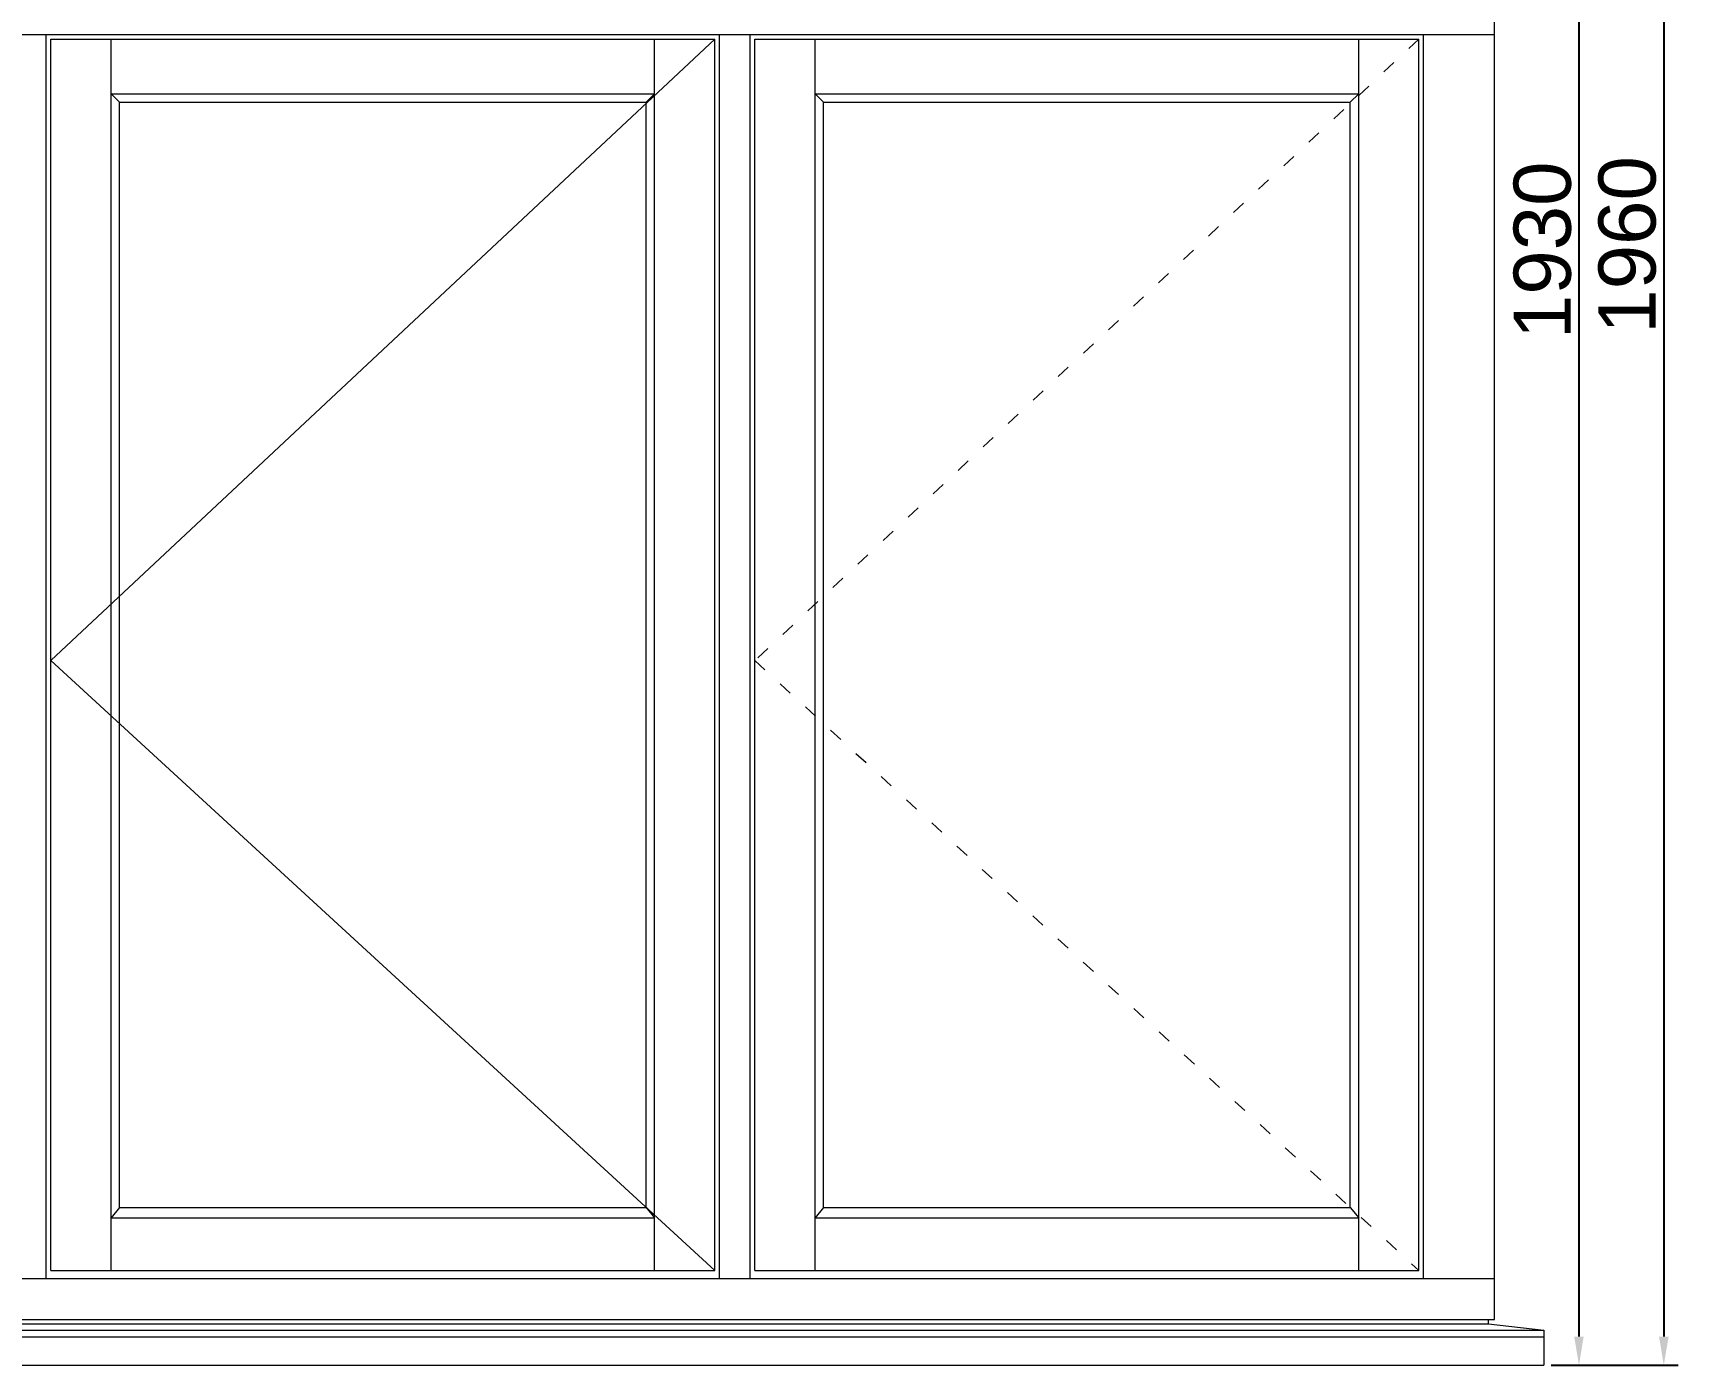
# Model space of a CAD drawing. Header units: millimetres. Extents: x 0 to 182016, y 11 to 3710.
# Drawn here: x 51008 to 52447, y 958 to 2123 of the extents above; entities that cross this region are included whole.
import ezdxf

# ---------------------------------------------------------------- set-up
doc = ezdxf.new("R2010")
doc.units = ezdxf.units.MM
doc.linetypes.add('ACAD_ISO03W100', pattern=[30, 12, -18])
doc.layers.add('FIX varčių lankst.', color=170, linetype='TRACKS', lineweight=13)
doc.styles.get("Standard").update_dxf_attribs({"font": 'arial.ttf'})
doc.linetypes.add('TRACKS', pattern='A,3.81,[130,ltypeshp.shx,S=6.35,R=0,X=0,Y=0],3.81', length=7.62)
doc.dimstyles.new('Padidinti matmenys', dxfattribs={"dimscale": 10, "dimtxt": 5, "dimasz": 2.5, "dimexe": 1.25, "dimexo": 0.625, "dimtad": 1, "dimdec": 1, "dimtxsty": 'Standard', "dimcen": 2.5, "dimadec": 0, "dimazin": 0, "dimtfac": 1, "dimtdec": 1, "dimtmove": 0, "dimatfit": 3, "dimfxl": 1, "dimarcsym": 0})

# ---------------------------------------------------------------- blocks, each defined once
blk = doc.blocks.new('*D1730')
at = {"color": 0, "lineweight": -2, "transparency": 16777216}
for p, q in [((52284.5, 2887.9), (52372.5, 2887.9)), ((52360, 2862.9), (52360, 982.9)), ((52335.6, 957.9), (52372.5, 957.9))]:
    blk.add_line(p, q, dxfattribs=at)
at = {"color": 0, "transparency": 16777216}
for points in [[(52355.8, 2862.9), (52364.1, 2862.9), (52360, 2887.9)], [(52355.8, 982.9), (52364.1, 982.9), (52360, 957.9)]]:
    blk.add_solid(points, dxfattribs=at)
at = {"layer": 'Defpoints', "color": 0, "transparency": 16777216}
for p in [(52278.2, 2887.9), (52329.3, 957.9), (52360, 957.9)]:
    blk.add_point(p, dxfattribs=at)
at = {"color": 0, "lineweight": 5, "transparency": 16777216, "insert": (52328.2, 1933.2), "char_height": 50, "attachment_point": 5, "rotation": 90}
blk.add_mtext('1930', dxfattribs=at)
blk = doc.blocks.new('*D1731')
at = {"color": 0, "lineweight": -2, "ltscale": 0.1, "transparency": 16777216}
for p, q in [((52292.2, 2917.9), (52446.7, 2917.9)), ((52434.2, 2892.9), (52434.2, 982.9)), ((52335.6, 957.9), (52446.7, 957.9))]:
    blk.add_line(p, q, dxfattribs=at)
at = {"color": 0, "ltscale": 0.1, "transparency": 16777216}
for points in [[(52430, 2892.9), (52438.4, 2892.9), (52434.2, 2917.9)], [(52430, 982.9), (52438.4, 982.9), (52434.2, 957.9)]]:
    blk.add_solid(points, dxfattribs=at)
at = {"layer": 'Defpoints', "color": 0, "ltscale": 0.1, "transparency": 16777216}
for p in [(52286, 2917.9), (52329.3, 957.9), (52434.2, 957.9)]:
    blk.add_point(p, dxfattribs=at)
at = {"color": 0, "ltscale": 0.1, "transparency": 16777216, "insert": (52402.4, 1937.9), "char_height": 50, "attachment_point": 5, "rotation": 90}
blk.add_mtext('1960', dxfattribs=at)

msp = doc.modelspace()

# ---------------------------------------------------------------- linework, layer by layer
at = {"lineweight": 5}
for p, q in [((52285.9779198, 997.8961834), (52285.9779198, 2887.9266326)), ((49725.9992842, 2121.9011768), (52285.9779198, 2121.9011768)), ((51019.488602, 1033.2460119), (51019.488602, 2121.9011768)), ((51023.488602, 1040.6961834), (51023.488602, 2117.9011768)), ((51023.488602, 2117.9011768), (51604.2524984, 2117.9011768)), ((51076.1715077, 1040.6961834), (51076.1715077, 2117.9011768)), ((51551.5695931, 1040.6961834), (51551.5695931, 2117.9011768)), ((51604.2524988, 1040.6961834), (51604.2524988, 2117.9011768)), ((51608.2524988, 1033.2460119), (51608.2524988, 2121.9011768)), ((51635.2524988, 1033.2460119), (51635.2524988, 2121.9011768)), ((51639.2524988, 1040.6961834), (51639.2524988, 2117.9011768)), ((51639.2524988, 2117.9011768), (52220.0163952, 2117.9011768)), ((51691.9354045, 1040.6961834), (51691.9354045, 2117.9011768)), ((52167.3334899, 1040.6961834), (52167.3334899, 2117.9011768)), ((52220.0163952, 1040.6961834), (52220.0163952, 2117.9011768)), ((52224.0163952, 1033.2460119), (52224.0163952, 2121.9011768)), ((51076.1715077, 2070.2182711), (51551.5695931, 2070.2182711)), ((51076.1715077, 2070.2182711), (51083.488602, 2062.9011768)), ((51083.488602, 1095.6961834), (51083.488602, 2062.9011768)), ((51083.488602, 2062.9011768), (51544.2524988, 2062.9011768)), ((51551.5695931, 2070.2182711), (51544.2524988, 2062.9011768)), ((51544.2524988, 1095.6961834), (51544.2524988, 2062.9011768)), ((51691.9354045, 2070.2182711), (52167.3334899, 2070.2182711)), ((51691.9354045, 2070.2182711), (51699.2524988, 2062.9011768)), ((51699.2524988, 1095.6961834), (51699.2524988, 2062.9011768)), ((51699.2524988, 2062.9011768), (52160.0163956, 2062.9011768)), ((52167.3334899, 2070.2182711), (52160.0163956, 2062.9011768)), ((52160.0163956, 1095.6961834), (52160.0163956, 2062.9011768)), ((51083.488602, 1095.6961834), (51076.1715077, 1086.7148096)), ((51083.488602, 1095.6961834), (51544.2524988, 1095.6961834)), ((51544.2524988, 1095.6961834), (51551.5695931, 1086.7148096)), ((51699.2524988, 1095.6961834), (51691.9354045, 1086.7148096)), ((51699.2524988, 1095.6961834), (52160.0163956, 1095.6961834)), ((52160.0163956, 1095.6961834), (52167.3334899, 1086.7148096)), ((51076.1715077, 1086.7148096), (51551.5695931, 1086.7148096)), ((51691.9354045, 1086.7148096), (52167.3334899, 1086.7148096)), ((51023.488602, 1040.6961834), (51604.2524984, 1040.6961834)), ((51639.2524988, 1040.6961834), (52220.0163952, 1040.6961834)), ((52285.9779198, 1033.2460119), (49725.9992842, 1033.2460119)), ((49725.9992842, 997.8961834), (51630.5617258, 997.8961834)), ((49725.9992842, 997.8961834), (52285.9779198, 997.8961834)), ((49730.9992842, 994.1455032), (52280.9779198, 994.1455032)), ((52280.9779198, 994.1455032), (52280.9779198, 997.8961834)), ((52280.9779198, 994.1455032), (52329.3320726, 988.5004779)), ((49682.6451314, 988.5004779), (52329.3320726, 988.5004779)), ((49682.6451314, 982.5233097), (52329.3320726, 982.5233097)), ((52329.3320726, 988.5004779), (52329.3320726, 957.8961834)), ((49682.6451314, 957.8961834), (52329.3320726, 957.8961834))]:
    msp.add_line(p, q, dxfattribs=at)
at = {"linetype": 'ACAD_ISO03W100', "lineweight": 5}
for p, q in [((52220.0163956, 2117.9011768), (51639.2524988, 1574.2986801)), ((51639.2524988, 1574.2986801), (52220.0163956, 1040.6961834))]:
    msp.add_line(p, q, dxfattribs=at)
at = {"layer": 'FIX varčių lankst.', "lineweight": 0, "ltscale": 4}
for p, q in [((51604.2524988, 2117.9011768), (51023.488602, 1574.2986801)), ((51023.488602, 1574.2986801), (51604.2524988, 1040.6961834))]:
    msp.add_line(p, q, dxfattribs=at)

# ---------------------------------------------------------------- dimensions: what is measured, and where the dimension line sits
at = {"color": 1, "ltscale": 0.1}
dim = msp.add_linear_dim(base=(52434.1849184, 957.8961834), p1=(52285.9779198, 2917.9266326), p2=(52329.3320726, 957.8961834), angle=90, dimstyle='Padidinti matmenys', dxfattribs=at)
dim.commit()
dim.dimension.update_dxf_attribs({"geometry": '*D1731', "text_midpoint": (52402.406269, 1937.911408)})
at = {"color": 1, "lineweight": 5}
dim = msp.add_linear_dim(base=(52359.960905, 957.8961834), p1=(52278.2377876, 2887.9266326), p2=(52329.3320726, 957.8961834), angle=90, dimstyle='Padidinti matmenys', dxfattribs=at)
dim.commit()
dim.dimension.update_dxf_attribs({"geometry": '*D1730', "text_midpoint": (52359.960905, 1933.2182734), "dimtype": 160})

doc.saveas('drawing.dxf')
